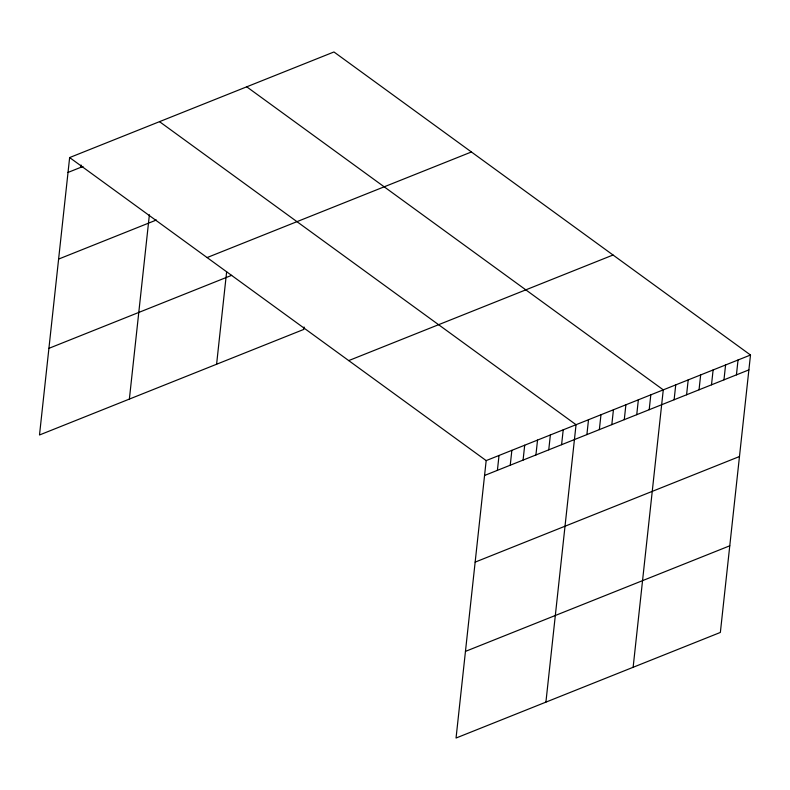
<?xml version="1.0" encoding="UTF-8"?>
<svg xmlns="http://www.w3.org/2000/svg" width="790" height="790" viewBox="0 0 790 790"><rect width="100%" height="100%" fill="white"/><g stroke="black" fill="none" stroke-linecap="round" stroke-linejoin="round"><path stroke-width="1.19" d="M69.638 157.566L486.176 460.6L456.047 738.028L720.362 632.435L750.5 355.016L333.953 51.972L69.638 157.566L39.5 434.984L303.824 329.4L304.081 326.991M80.856 167.302L81.113 165.021M129.372 399.088L149.389 214.752M216.598 364.239L226.631 271.8M497.404 470.346L499.023 455.475M510.241 465.221L511.861 450.34M523.079 460.086L524.698 445.214M535.916 454.961L537.536 440.089M548.754 449.836L550.373 434.954M561.591 444.701L563.211 429.829M545.91 702.122L576.048 424.704L159.511 121.66M586.891 434.599L588.511 419.727M599.353 429.622L600.973 414.75M611.815 424.645L613.435 409.773M624.278 419.668L625.887 404.796M636.74 414.691L638.35 399.819M649.202 409.714L650.812 394.832M633.136 667.283L663.274 389.855L246.727 86.821M674.117 399.76L675.736 384.878M686.579 394.783L688.199 379.901M699.041 389.796L700.661 374.924M711.504 384.819L713.113 369.947M723.966 379.842L725.576 364.97M736.428 374.865L738.038 359.993M68.019 172.437L82.999 166.453M58.608 259.081L156.41 220.005M207.099 257.56L471.413 151.976M48.911 348.341L231.668 275.335M348.726 360.596L613.04 255.012M486.176 460.6L750.5 355.016M484.566 475.471L748.881 369.888M475.155 562.115L739.47 456.531M465.458 651.385L729.772 545.801"/></g></svg>
